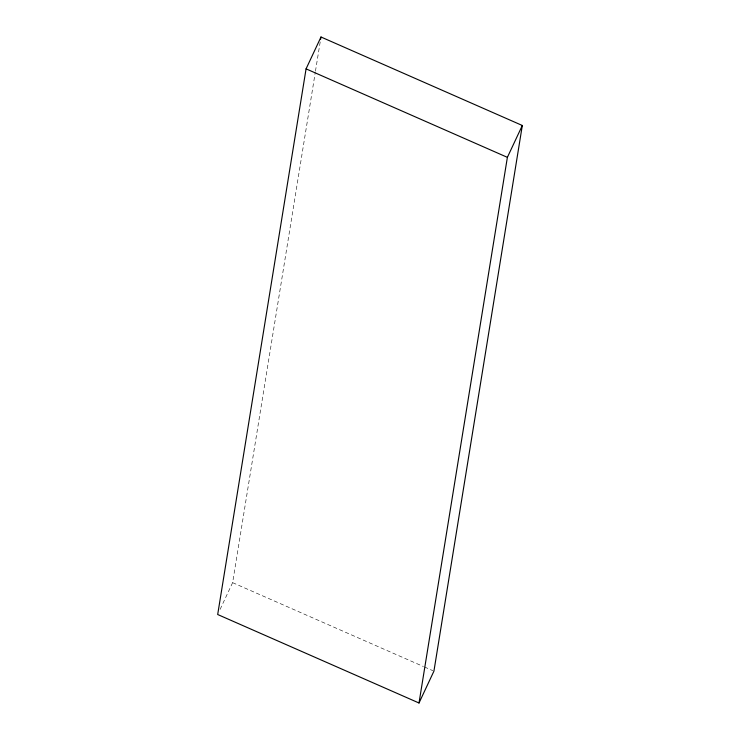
<?xml version="1.0" encoding="UTF-8"?>
<svg xmlns="http://www.w3.org/2000/svg" width="740" height="740" viewBox="0 0 740 740"><rect width="100%" height="100%" fill="white"/><g stroke="black" fill="none" stroke-linecap="round" stroke-linejoin="round"><path stroke-width="0.56" stroke-dasharray="3.7 2.78" d="M220.104 609.381L232.619 582.658L315.277 72.317M315.462 71.179L320.254 41.56M232.619 582.658L423.391 666.509M424.446 666.971L432.882 670.68"/><path stroke-width="1.11" d="M306.073 68.857L217.69 614.515L419.007 703L433.927 671.143L522.311 125.486L320.993 37L306.073 68.857L507.381 157.343L419.007 703M320.624 39.276L320.993 37M507.381 157.343L522.311 125.486"/></g></svg>
